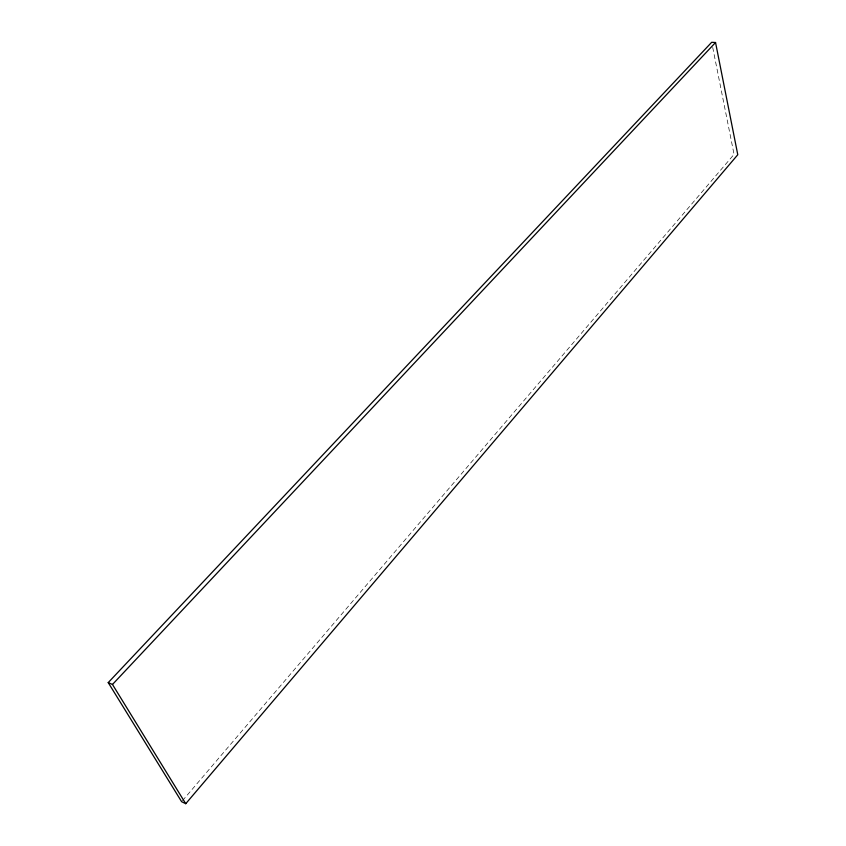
<?xml version="1.0" encoding="UTF-8"?>
<svg xmlns="http://www.w3.org/2000/svg" width="846" height="846" viewBox="0 0 846 846"><rect width="100%" height="100%" fill="white"/><g stroke="black" fill="none" stroke-linecap="round" stroke-linejoin="round"><path stroke-width="0.63" stroke-dasharray="4.23 3.17" d="M182.472 800.686L734.053 154.374L712.713 47.45"/><path stroke-width="1.27" d="M185.739 803.7L737.775 154.733L715.547 42.501L711.676 42.3L108.225 682.606L181.615 801.691L185.739 803.7L112.476 684.467L108.225 682.606M112.476 684.467L715.547 42.501"/></g></svg>
